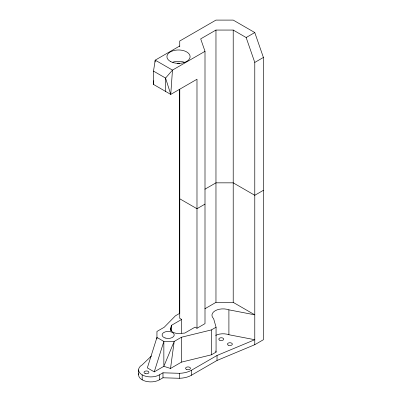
<?xml version="1.0" encoding="UTF-8"?>
<svg xmlns="http://www.w3.org/2000/svg" width="402" height="402" viewBox="0 0 402 402"><rect width="100%" height="100%" fill="white"/><g stroke="black" fill="none" stroke-linecap="round" stroke-linejoin="round"><path stroke-width="0.6" d="M179.734 89.229L179.734 313.324L175.418 315.816L164.207 327.268L156.946 331.459L156.946 338.931M179.734 46.652L179.734 41.019L215.964 20.1L233.215 20.1L254.778 32.552L263.405 57.451L263.405 339.72L254.778 344.7L217.025 360.463L191.402 375.252A17.919 10.346 0 0 1 179.387 378.282L162.986 377.785L159.418 379.835A12.201 7.045 0 0 1 145.157 381.106A12.201 7.045 0 0 1 138.78 373.634M181.458 337.233L174.202 341.424L163.85 341.424L156.946 337.439L147.343 367.885L154.242 371.87L163.85 366.322L170.518 368.463L181.458 362.132L181.458 337.233L211.372 329.926L216.065 327.218L213.628 318.66A11.09 6.402 0 0 1 215.201 310.751A11.09 6.402 0 0 1 228.904 309.841L254.778 314.821L233.215 302.369L215.964 302.369L204.899 308.756M181.674 333.228L181.674 319.429L179.734 318.309L179.734 89.309M254.778 344.7L254.778 62.431L246.155 37.532L233.215 30.06L215.964 30.06L200.688 38.878L205 51.33L205 323.64L196.985 328.268L195.045 327.148L184.774 333.072L178.513 333.549A7.929 4.578 0 0 1 170.855 327.786L171.408 325.354L181.674 319.429M196.985 328.268L196.985 79.249L170.749 94.4L153.499 84.435L153.765 80.701M155.092 62.019L155.222 60.149L179.734 45.999M170.518 368.463L174.202 341.424L163.85 366.322L163.85 341.424L154.242 371.87M153.499 84.435L153.499 71.104L155.222 60.149L172.473 70.109L205 51.33M151.418 356.006L142.167 364.895A12.201 7.045 0 0 0 142.167 374.855L142.167 379.835M246.155 37.532L254.778 32.552M254.778 62.431L263.405 57.451M204.899 189.226L215.964 182.84L233.215 182.84L254.778 195.292L263.405 190.312M205 204.11L196.985 208.738L179.734 198.779M181.458 362.132L211.372 354.83L216.065 352.122L216.065 327.218M142.167 374.855A12.201 7.045 0 0 0 159.418 374.855L162.986 372.805L179.387 373.302A17.919 10.346 0 0 0 191.402 370.272L217.025 355.479L254.778 339.72L228.904 334.74A11.09 6.402 0 0 0 215.653 335.404M153.499 71.104L165.574 78.078L170.749 94.4L172.473 70.109L165.574 78.078L165.574 91.41M215.738 350.976L216.065 352.122M233.215 30.06L233.215 302.369M228.904 309.841L228.904 334.74M217.025 355.479L217.025 360.463M215.964 30.06L215.964 302.369M211.372 329.926L211.372 354.83M191.402 370.272L191.402 375.252M179.387 373.302L179.387 378.282M171.408 325.354L171.408 330.957M170.855 327.786L170.855 330.896M162.986 372.805L162.986 377.785M159.418 374.855L159.418 379.835M138.595 369.875L138.595 374.855M177.433 63.255A8.296 4.789 0 0 1 179.593 63.255M172.719 62.209A11.588 6.693 0 0 1 184.307 62.209M145.258 373.589A2.442 1.407 0 0 0 148.921 372.368A2.442 1.407 0 0 0 145.258 371.146A2.442 1.407 0 0 0 145.258 373.589M165.111 337.997A6.1 3.523 0 0 0 174.262 334.946A6.1 3.523 0 0 0 165.111 331.896A6.1 3.523 0 0 0 165.111 337.997M186.282 369.317A2.442 1.407 0 0 0 190.367 368.684A2.442 1.407 0 0 0 187.372 366.961A2.442 1.407 0 0 0 186.282 369.317M170.317 61.395A11.588 6.693 0 0 0 189.709 58.396A11.588 6.693 0 0 0 175.513 50.2A11.588 6.693 0 0 0 170.317 61.395M219.537 340.147A2.442 1.407 0 0 0 223.623 339.514A2.442 1.407 0 0 0 220.633 337.791A2.442 1.407 0 0 0 219.537 340.147M228.17 345.132A2.442 1.407 0 0 0 232.255 344.499A2.442 1.407 0 0 0 229.266 342.775A2.442 1.407 0 0 0 228.17 345.132"/></g></svg>
